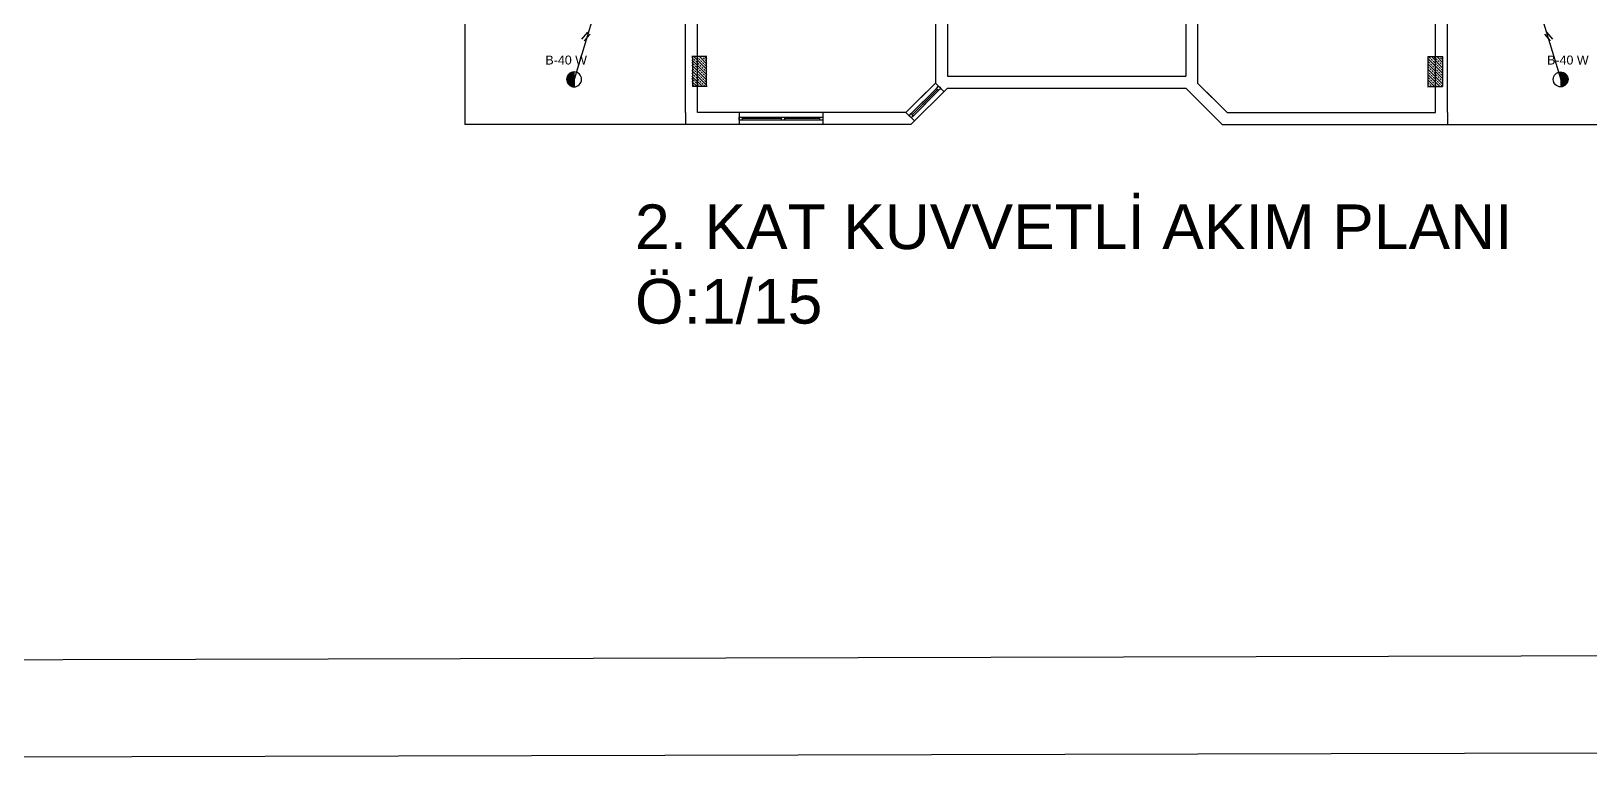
# Model space of a CAD drawing. Header units: centimetres. Extents: x 867 to 19881, y 2761 to 6151.
# Drawn here: x 11435 to 14051, y 2761 to 4006 of the extents above; entities that cross this region are included whole.
import ezdxf

# ---------------------------------------------------------------- set-up
doc = ezdxf.new("R2010")
doc.units = ezdxf.units.CM
for name, color, linetype in [('ELEKTRİK YAZI', 2, 'Continuous'), ('kablo', 6, 'ZAYIF_AKIM_HATTI'), ('KESİT', 3, 'Continuous'), ('KOLON', 10, 'Continuous'), ('SEMBOL', 1, 'Continuous'), ('çerçeveü', 250, 'Continuous')]:
    doc.layers.add(name, color=color, linetype=linetype)
doc.styles.get("Standard").update_dxf_attribs({"font": 'arial.ttf'})
doc.linetypes.add('ZAYIF_AKIM_HATTI', pattern='A,12.7,-5.08,["Z",Standard,S=2.54,R=0,X=-2.54,Y=-1.27],-5.08', length=22.86)

# ---------------------------------------------------------------- blocks, each defined once
blk = doc.blocks.new('Armatür_Etanj')
at = {"layer": 'SEMBOL'}
h = blk.add_hatch(color=256, dxfattribs=at)
edge = h.paths.add_edge_path()
edge.add_arc((0, 0), 12.5, 89.5619, 269.5619)
edge.add_line((-0.1, -12.5), (0, 0))
edge.add_line((0, 0), (0.1, 12.5))
for q in [(-0.1, -12.5), (0.1, 12.5)]:
    blk.add_line((0, 0), q, dxfattribs=at)
for start, end in [(89.5619, 269.5619), (269.5619, 89.5619)]:
    blk.add_arc((0, 0), 12.5, start, end, dxfattribs=at)

msp = doc.modelspace()

# ---------------------------------------------------------------- hatches: boundary and pattern name
at = {"layer": 'KOLON'}
h = msp.add_hatch(dxfattribs=at)
h.set_pattern_fill('ANSI33', color=256, angle=90)
h.set_pattern_definition([(135, (14988.961, 2060.6674), (-4.490128, -4.490128), []), (135, (14988.961, 2065.1575), (-4.490128, -4.490128), [3.175, -1.5875])])
h.paths.add_polyline_path([(12569.4, 3963), (12544.4, 3963), (12544.4, 3913), (12569.4, 3913)])
h = msp.add_hatch(dxfattribs=at)
h.set_pattern_fill('ANSI33', color=256, angle=90)
h.set_pattern_definition([(135, (13936.589, 2060.6674), (-4.490128, -4.490128), []), (135, (13936.589, 2065.1575), (-4.490128, -4.490128), [3.175, -1.5875])])
h.paths.add_polyline_path([(13779.7, 3963), (13804.7, 3963), (13804.7, 3913), (13779.7, 3913)])

# ---------------------------------------------------------------- linework, layer by layer
for p, q in [((12163.1, 4518.6), (12163.1, 3849.1)), ((12953.1, 4518.6), (12953.1, 3918.6)), ((12973.1, 4518.6), (12973.1, 3930.3)), ((13373.1, 4518.6), (13373.1, 3930.3)), ((13393.1, 4518.6), (13393.1, 3918.6)), ((12533.6, 3869.1), (12533.6, 4059.1)), ((12553.6, 3869.1), (12553.6, 4079.1)), ((13792.6, 3869.1), (13792.6, 4079.1)), ((13812.6, 3869.1), (13812.6, 4059.1)), ((12973.1, 3930.3), (13373.1, 3930.3)), ((12953.1, 3918.6), (12903.6, 3869.1)), ((12973.1, 3910.3), (12911.9, 3849.1)), ((12954.9, 3909.8), (12912.4, 3867.3)), ((12916, 3863.8), (12958.4, 3906.2)), ((12953.1, 3918.6), (12923.1, 3888.6)), ((12931.9, 3883.2), (12956.6, 3908)), ((12953.1, 3918.6), (12967.2, 3904.4)), ((12954.9, 3909.8), (12958.4, 3913.3)), ((12954.9, 3909.8), (12958.4, 3906.2)), ((12958.4, 3913.3), (12960.2, 3911.5)), ((12961.9, 3909.7), (12958.4, 3906.2)), ((12960.2, 3911.5), (12961.9, 3909.7)), ((12973.1, 3910.3), (13373.1, 3910.3)), ((13373.1, 3910.3), (13434.3, 3849.1)), ((13393.1, 3918.6), (13423.1, 3888.6)), ((13393.1, 3918.6), (13442.6, 3869.1)), ((12914.2, 3865.6), (12931.9, 3883.2)), ((12930.1, 3885), (12933.7, 3888.5)), ((12937.2, 3885), (12933.7, 3881.4)), ((12553.6, 3849.1), (12163.1, 3849.1)), ((12533.6, 3869.1), (12533.6, 3849.1)), ((12653.6, 3869.1), (12553.6, 3869.1)), ((12653.6, 3849.1), (12553.6, 3849.1)), ((12623.9, 3869.1), (12623.9, 3849.1)), ((12628.9, 3861.6), (12758.9, 3861.6)), ((12694.7, 3859.1), (12628.9, 3859.1)), ((12758.9, 3856.6), (12628.9, 3856.6)), ((12753.6, 3869.1), (12653.6, 3869.1)), ((12911.9, 3849.1), (12653.6, 3849.1)), ((12758.9, 3859.1), (12699.7, 3859.1)), ((12903.6, 3869.1), (12753.6, 3869.1)), ((12758.9, 3856.6), (12758.9, 3861.6)), ((12763.9, 3869.1), (12763.9, 3849.1)), ((12763.9, 3859.1), (12763.9, 3856.6)), ((12903.6, 3869.1), (12917.7, 3855)), ((12908.9, 3863.8), (12912.4, 3867.3)), ((12910.7, 3862), (12908.9, 3863.8)), ((12912.4, 3867.3), (12914.2, 3865.5)), ((12916, 3863.8), (12912.4, 3860.2)), ((12914.2, 3865.5), (12916, 3863.8)), ((13434.3, 3849.1), (13692.6, 3849.1)), ((13442.6, 3869.1), (13592.6, 3869.1)), ((13592.6, 3869.1), (13692.6, 3869.1)), ((13692.6, 3869.1), (13792.6, 3869.1)), ((13692.6, 3849.1), (13792.6, 3849.1)), ((13792.6, 3849.1), (14183.1, 3849.1)), ((13812.6, 3869.1), (13812.6, 3849.1))]:
    msp.add_line(p, q)
for points in [[(12628.9, 3856.6), (12623.9, 3856.6), (12623.9, 3861.6), (12628.9, 3861.6)], [(12699.7, 3856.6), (12694.7, 3856.6), (12694.7, 3861.6), (12699.7, 3861.6)], [(12763.9, 3856.6), (12758.9, 3856.6), (12758.9, 3861.6), (12763.9, 3861.6)]]:
    msp.add_lwpolyline(points, close=True)
at = {"layer": 'kablo', "color": 40, "linetype": 'ByBlock', "true_color": 0xf8d731}
for points in [[(12755.1, 4525.9), (12755.1, 4472.1), (12343.8, 4472.1), (12343.8, 4101), (12400, 4101), (12346.6, 3924.8)], [(13594, 4525.9), (13594, 4472.1), (14005.3, 4472.1), (14005.3, 4101), (13949.1, 4101), (14002.5, 3924.8)]]:
    msp.add_lwpolyline(points, dxfattribs=at)
at = {"layer": 'KESİT'}
for p, q in [((12359.8, 3992.6), (12369.6, 4004)), ((13989.3, 3992.6), (13979.5, 4004)), ((12363.6, 3989.4), (12373.4, 4000.7)), ((13985.5, 3989.4), (13975.8, 4000.7))]:
    msp.add_line(p, q, dxfattribs=at)
at = {"layer": 'KOLON'}
for p, q in [((12569.4, 3963), (12544.4, 3963)), ((12545.2, 3963), (12545.2, 3913)), ((12569, 3913), (12569, 3963)), ((13779.7, 3963), (13804.7, 3963)), ((13780.2, 3913), (13780.2, 3963)), ((13804, 3963), (13804, 3913)), ((12570.2, 3913), (12545.2, 3913)), ((13779, 3913), (13804, 3913))]:
    msp.add_line(p, q, dxfattribs=at)
at = {"layer": 'çerçeveü'}
for points in [[(866.9, 6102.8), (19880.6, 6150.6), (19880.6, 2808.6), (866.9, 2760.9)], [(1029.9, 5940.3), (19721.4, 5986.9), (19721.4, 2971.1), (1029.9, 2924.5)]]:
    msp.add_lwpolyline(points, close=True, dxfattribs=at)

# ---------------------------------------------------------------- block references
at = {"layer": 'SEMBOL'}
msp.add_blockref('Armatür_Etanj', (12346.6, 3924.8), dxfattribs=at)
at = {"layer": 'SEMBOL', "xscale": -1}
msp.add_blockref('Armatür_Etanj', (14002.5, 3924.8), dxfattribs=at)

# ---------------------------------------------------------------- texts
at = {"layer": 'ELEKTRİK YAZI'}
for p in [(12298.4, 3949.8), (13979.6, 3949.8)]:
    msp.add_text('B-40 W', height=15, dxfattribs=at).set_placement(p)
at = {"layer": 'çerçeveü', "insert": (12448.8, 3714.9), "char_height": 75, "attachment_point": 1}
msp.add_mtext_dynamic_manual_height_columns('2. KAT KUVVETLİ AKIM PLANI\\PÖ:1/15', width=70660.788, gutter_width=375, heights=[0], dxfattribs=at)

doc.saveas('drawing.dxf')
